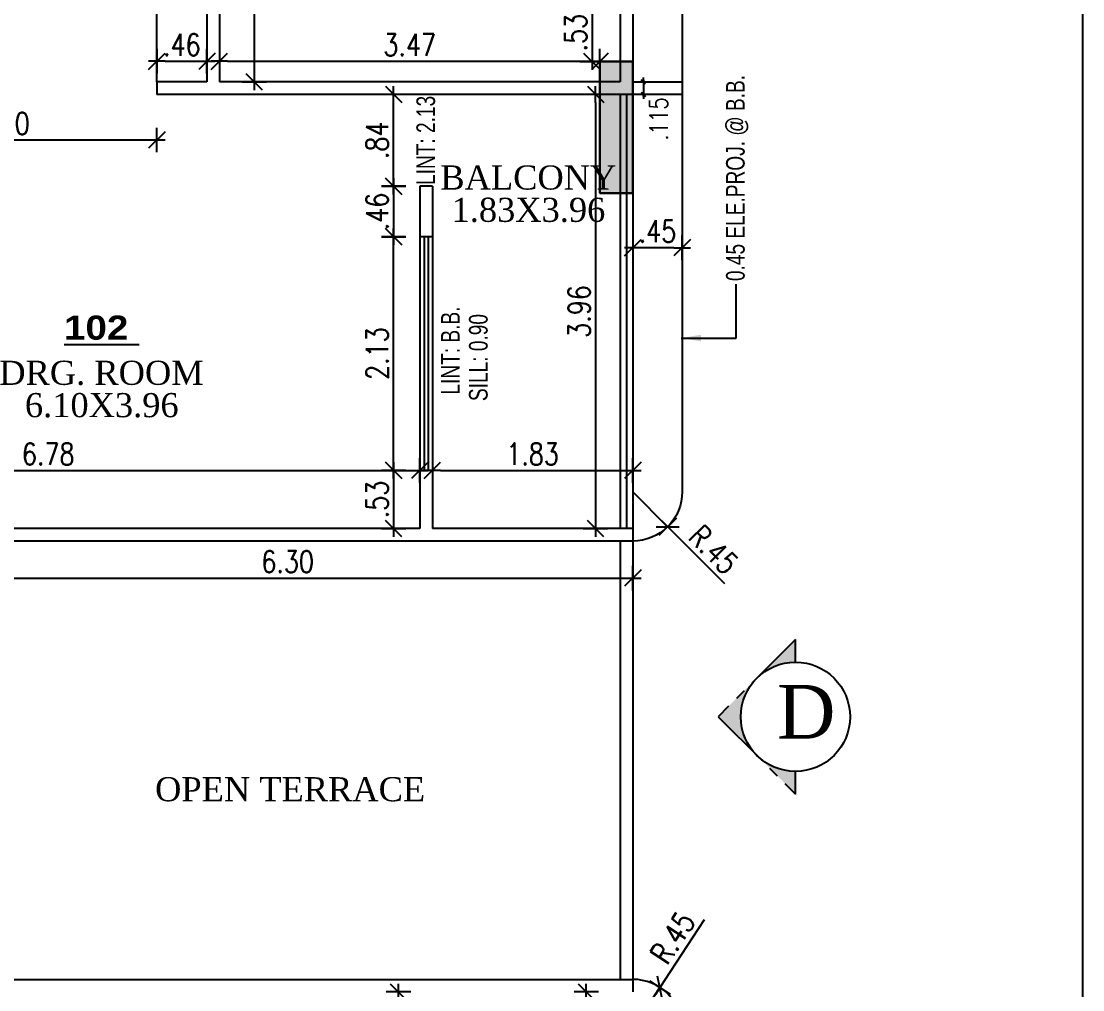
# Model space of a CAD drawing. Header units: inches. Extents: x 14331 to 14549, y 2557 to 2714.
# Drawn here: x 14402.83 to 14412.52, y 2592.51 to 2601.35 of the extents above; entities that cross this region are included whole.
import ezdxf
from ezdxf.enums import TextEntityAlignment as Align

# ---------------------------------------------------------------- set-up
doc = ezdxf.new("R2010")
doc.units = ezdxf.units.IN
doc.header["$LTSCALE"] = 0.25
doc.header["$MEASUREMENT"] = 0
doc.header["$PDMODE"] = 35
doc.linetypes.add('CENTER2', pattern=[1.125, 0.75, -0.125, 0.125, -0.125])
doc.linetypes.add('HIDDEN', pattern=[0.375, 0.25, -0.125])
for name, color, linetype in [('dimension', 7, 'Continuous'), ('edges', 1, 'Continuous'), ('SECLINE', 7, 'HIDDEN'), ('steel', 251, 'Continuous'), ('text-large', 7, 'Continuous'), ('wall', 7, 'Continuous'), ('walls', 7, 'Continuous'), ('windows', 96, 'Continuous'), ('WORK TEX', 6, 'Continuous'), ('WORKING DIM', 7, 'Continuous')]:
    doc.layers.add(name, color=color, linetype=linetype)
for name, color, linetype, lineweight in [('P-COL', 7, 'Continuous', 30), ('P-COLHAT', 8, 'Continuous', 25), ('UNIT NOMBER', 1, 'Continuous', 18)]:
    doc.layers.add(name, color=color, linetype=linetype, lineweight=lineweight)
doc.styles.add('ARIAL', font='TIMES_0.TTF')
doc.styles.add('ARL', font='swisscl_0.ttf')
doc.styles.add('B', font='ARIBLK_0.TTF')
doc.styles.add('romans', font='romans.shx', dxfattribs={"width": 0.8})
doc.dimstyles.new('121', dxfattribs={"dimscale": 0.1, "dimtxt": 1.65, "dimasz": 0.2, "dimexe": 0.03125, "dimexo": 0.25, "dimgap": 0.5, "dimtad": 1, "dimzin": 4, "dimdsep": 46, "dimtxsty": 'romans', "dimblk1": 'MINITICK', "dimblk2": 'MINITICK', "dimsah": 1, "dimcen": 1, "dimse1": 1, "dimse2": 1, "dimclrd": 252, "dimclre": 256, "dimclrt": 7, "dimadec": 3, "dimazin": 0, "dimtfac": 0.8, "dimtix": 1, "dimtmove": 2, "dimatfit": 3, "dimfxl": 0, "dimtolj": 1, "dimtzin": 3, "dimarcsym": 0})
doc.dimstyles.new('DFSGSG', dxfattribs={"dimtxt": 0.23, "dimasz": 0.18, "dimexe": 0.18, "dimexo": 0.0625, "dimgap": 0.09, "dimtad": 1, "dimzin": 0, "dimdsep": 46, "dimtxsty": 'ARIAL', "dimcen": 0.09, "dimse1": 1, "dimse2": 1, "dimaunit": 1, "dimadec": 0, "dimazin": 0, "dimtfac": 1, "dimtix": 1, "dimtofl": 0, "dimtmove": 0, "dimatfit": 3, "dimfxl": 0, "dimtolj": 1, "dimtzin": 0, "dimarcsym": 0})
doc.dimstyles.new('minitick-100', dxfattribs={"dimscale": 0.1, "dimtxt": 2, "dimasz": 0.75, "dimexe": 0.03125, "dimexo": 0.25, "dimgap": 0.5, "dimtad": 1, "dimzin": 4, "dimdsep": 46, "dimtxsty": 'romans', "dimblk1": 'MINITICK', "dimblk2": 'MINITICK', "dimsah": 1, "dimcen": 1, "dimse1": 1, "dimse2": 1, "dimclrd": 252, "dimclre": 256, "dimclrt": 256, "dimadec": 3, "dimazin": 0, "dimtfac": 0.8, "dimtix": 1, "dimtmove": 2, "dimatfit": 3, "dimfxl": 0, "dimtolj": 1, "dimtzin": 3, "dimarcsym": 0})

# ---------------------------------------------------------------- blocks, each defined once
blk = doc.blocks.new('BLC-A')
at = {"layer": 'P-COLHAT', "lineweight": 30}
blk.add_hatch(color=256, dxfattribs=at).paths.add_polyline_path([(14.6933, 11.9616), (14.3933, 11.9616), (14.3933, 10.7616), (14.6933, 10.7616)])
at = {"layer": 'P-COL'}
blk.add_lwpolyline([(14.6933, 11.9616), (14.3933, 11.9616), (14.3933, 10.7616), (14.6933, 10.7616)], close=True, dxfattribs=at)
blk = doc.blocks.new('MINITICK')
at = {"color": 7}
for p, q in [((0, -1.5), (0, 1.5)), ((1, 1), (-1, -1)), ((-1, 0), (1, 0))]:
    blk.add_line(p, q, dxfattribs=at)
blk = doc.blocks.new('*D153')
at = {"layer": 'Defpoints', "color": 0, "ltscale": 10, "transparency": 16777216}
for p in [(14406.4689, 2597.2519), (14399.6854, 2596.7208), (14406.4689, 2596.7208)]:
    blk.add_point(p, dxfattribs=at)
at = {"layer": 'dimension', "color": 252, "lineweight": -2, "ltscale": 10, "transparency": 16777216}
blk.add_line((14399.7604, 2597.2519), (14406.3939, 2597.2519), dxfattribs=at)
at = {"layer": 'dimension', "color": 252, "lineweight": -2, "ltscale": 10, "transparency": 16777216, "xscale": 0.07500000000000001, "yscale": 0.07500000000000001, "zscale": 0.07500000000000001, "rotation": 180}
blk.add_blockref('MINITICK', (14399.6854, 2597.2519), dxfattribs=at)
at = {"layer": 'dimension', "color": 252, "lineweight": -2, "ltscale": 10, "transparency": 16777216, "xscale": 0.07500000000000001, "yscale": 0.07500000000000001, "zscale": 0.07500000000000001}
blk.add_blockref('MINITICK', (14406.4689, 2597.2519), dxfattribs=at)
at = {"layer": 'dimension', "ltscale": 10, "transparency": 16777216, "insert": (14403.0772, 2597.4019), "char_height": 0.2, "attachment_point": 5, "style": 'romans'}
blk.add_mtext('\\A1;6.78', dxfattribs=at)
blk = doc.blocks.new('*D155')
at = {"layer": 'Defpoints', "color": 0, "ltscale": 10, "transparency": 16777216}
for p in [(14406.4689, 2597.2519), (14406.2298, 2596.7208), (14406.4689, 2596.7208)]:
    blk.add_point(p, dxfattribs=at)
at = {"layer": 'dimension', "color": 252, "lineweight": -2, "ltscale": 10, "transparency": 16777216}
blk.add_line((14406.2298, 2597.1769), (14406.2298, 2596.7958), dxfattribs=at)
at = {"layer": 'dimension', "color": 252, "lineweight": -2, "ltscale": 10, "transparency": 16777216, "xscale": 0.07500000000000001, "yscale": 0.07500000000000001, "zscale": 0.07500000000000001}
for p, rotation in [((14406.2298, 2597.2519), 90), ((14406.2298, 2596.7208), 270)]:
    blk.add_blockref('MINITICK', p, dxfattribs=dict(at, rotation=rotation))
at = {"layer": 'dimension', "ltscale": 10, "transparency": 16777216, "insert": (14406.0798, 2596.9864), "char_height": 0.2, "attachment_point": 5, "rotation": 90, "style": 'romans'}
blk.add_mtext('\\A1;.53', dxfattribs=at)
blk = doc.blocks.new('*D156')
at = {"layer": 'Defpoints', "color": 0, "ltscale": 10, "transparency": 16777216}
for p in [(14406.2298, 2599.3847), (14406.4689, 2599.3847), (14406.4689, 2597.2519)]:
    blk.add_point(p, dxfattribs=at)
at = {"layer": 'dimension', "color": 252, "lineweight": -2, "ltscale": 10, "transparency": 16777216}
blk.add_line((14406.2298, 2597.3269), (14406.2298, 2599.3097), dxfattribs=at)
at = {"layer": 'dimension', "color": 252, "lineweight": -2, "ltscale": 10, "transparency": 16777216, "xscale": 0.07500000000000001, "yscale": 0.07500000000000001, "zscale": 0.07500000000000001}
for p, rotation in [((14406.2298, 2599.3847), 90), ((14406.2298, 2597.2519), 270)]:
    blk.add_blockref('MINITICK', p, dxfattribs=dict(at, rotation=rotation))
at = {"layer": 'dimension', "ltscale": 10, "transparency": 16777216, "insert": (14406.0798, 2598.3183), "char_height": 0.2, "attachment_point": 5, "rotation": 90, "style": 'romans'}
blk.add_mtext('\\A1;2.13', dxfattribs=at)
blk = doc.blocks.new('*D157')
at = {"layer": 'Defpoints', "color": 0, "ltscale": 10, "transparency": 16777216}
for p in [(14406.4689, 2599.8458), (14406.2298, 2599.3847), (14406.4689, 2599.3847)]:
    blk.add_point(p, dxfattribs=at)
at = {"layer": 'dimension', "color": 252, "lineweight": -2, "ltscale": 10, "transparency": 16777216}
blk.add_line((14406.2298, 2599.7708), (14406.2298, 2599.4597), dxfattribs=at)
at = {"layer": 'dimension', "color": 252, "lineweight": -2, "ltscale": 10, "transparency": 16777216, "xscale": 0.07500000000000001, "yscale": 0.07500000000000001, "zscale": 0.07500000000000001}
for p, rotation in [((14406.2298, 2599.8458), 90), ((14406.2298, 2599.3847), 270)]:
    blk.add_blockref('MINITICK', p, dxfattribs=dict(at, rotation=rotation))
at = {"layer": 'dimension', "ltscale": 10, "transparency": 16777216, "insert": (14406.0798, 2599.6153), "char_height": 0.2, "attachment_point": 5, "rotation": 90, "style": 'romans'}
blk.add_mtext('\\A1;.46', dxfattribs=at)
blk = doc.blocks.new('*D158')
at = {"layer": 'Defpoints', "color": 0, "ltscale": 10, "transparency": 16777216}
for p in [(14406.2298, 2600.6842), (14406.5832, 2600.6842), (14406.5832, 2599.8458)]:
    blk.add_point(p, dxfattribs=at)
at = {"layer": 'dimension', "color": 252, "lineweight": -2, "ltscale": 10, "transparency": 16777216}
blk.add_line((14406.2298, 2599.9208), (14406.2298, 2600.6092), dxfattribs=at)
at = {"layer": 'dimension', "color": 252, "lineweight": -2, "ltscale": 10, "transparency": 16777216, "xscale": 0.07500000000000001, "yscale": 0.07500000000000001, "zscale": 0.07500000000000001}
for p, rotation in [((14406.2298, 2600.6842), 90), ((14406.2298, 2599.8458), 270)]:
    blk.add_blockref('MINITICK', p, dxfattribs=dict(at, rotation=rotation))
at = {"layer": 'dimension', "ltscale": 10, "transparency": 16777216, "insert": (14406.0798, 2600.265), "char_height": 0.2, "attachment_point": 5, "rotation": 90, "style": 'romans'}
blk.add_mtext('\\A1;.84', dxfattribs=at)
blk = doc.blocks.new('*D159')
at = {"layer": 'Defpoints', "color": 0, "ltscale": 10, "transparency": 16777216}
for p in [(14408.4125, 2597.2519), (14406.5832, 2596.7208), (14408.4125, 2596.7208)]:
    blk.add_point(p, dxfattribs=at)
at = {"layer": 'dimension', "color": 252, "lineweight": -2, "ltscale": 10, "transparency": 16777216}
blk.add_line((14406.6582, 2597.2519), (14408.3375, 2597.2519), dxfattribs=at)
at = {"layer": 'dimension', "color": 252, "lineweight": -2, "ltscale": 10, "transparency": 16777216, "xscale": 0.07500000000000001, "yscale": 0.07500000000000001, "zscale": 0.07500000000000001, "rotation": 180}
blk.add_blockref('MINITICK', (14406.5832, 2597.2519), dxfattribs=at)
at = {"layer": 'dimension', "color": 252, "lineweight": -2, "ltscale": 10, "transparency": 16777216, "xscale": 0.07500000000000001, "yscale": 0.07500000000000001, "zscale": 0.07500000000000001}
blk.add_blockref('MINITICK', (14408.4125, 2597.2519), dxfattribs=at)
at = {"layer": 'dimension', "ltscale": 10, "transparency": 16777216, "insert": (14407.4979, 2597.4019), "char_height": 0.2, "attachment_point": 5, "style": 'romans'}
blk.add_mtext('\\A1;1.83', dxfattribs=at)
blk = doc.blocks.new('*D160')
at = {"layer": 'Defpoints', "color": 0, "ltscale": 10, "transparency": 16777216}
for p in [(14407.8304, 2600.6842), (14407.8304, 2596.7208), (14408.073, 2596.7208)]:
    blk.add_point(p, dxfattribs=at)
at = {"layer": 'dimension', "color": 252, "lineweight": -2, "ltscale": 10, "transparency": 16777216}
blk.add_line((14408.073, 2600.6092), (14408.073, 2596.7958), dxfattribs=at)
at = {"layer": 'dimension', "color": 252, "lineweight": -2, "ltscale": 10, "transparency": 16777216, "xscale": 0.07500000000000001, "yscale": 0.07500000000000001, "zscale": 0.07500000000000001}
for p, rotation in [((14408.073, 2600.6842), 90), ((14408.073, 2596.7208), 270)]:
    blk.add_blockref('MINITICK', p, dxfattribs=dict(at, rotation=rotation))
at = {"layer": 'dimension', "ltscale": 10, "transparency": 16777216, "insert": (14407.923, 2598.7025), "char_height": 0.2, "attachment_point": 5, "rotation": 90, "style": 'romans'}
blk.add_mtext('\\A1;3.96', dxfattribs=at)
blk = doc.blocks.new('*D161')
at = {"layer": 'Defpoints', "color": 0, "ltscale": 10, "transparency": 16777216}
for p in [(14404.5253, 2600.9871), (14404.068, 2600.7986), (14404.5253, 2600.7986)]:
    blk.add_point(p, dxfattribs=at)
at = {"layer": 'dimension', "color": 252, "lineweight": -2, "ltscale": 10, "transparency": 16777216}
blk.add_line((14404.143, 2600.9871), (14404.4503, 2600.9871), dxfattribs=at)
at = {"layer": 'dimension', "color": 252, "lineweight": -2, "ltscale": 10, "transparency": 16777216, "xscale": 0.07500000000000001, "yscale": 0.07500000000000001, "zscale": 0.07500000000000001, "rotation": 180}
blk.add_blockref('MINITICK', (14404.068, 2600.9871), dxfattribs=at)
at = {"layer": 'dimension', "color": 252, "lineweight": -2, "ltscale": 10, "transparency": 16777216, "xscale": 0.07500000000000001, "yscale": 0.07500000000000001, "zscale": 0.07500000000000001}
blk.add_blockref('MINITICK', (14404.5253, 2600.9871), dxfattribs=at)
at = {"layer": 'dimension', "ltscale": 10, "transparency": 16777216, "insert": (14404.2967, 2601.1371), "char_height": 0.2, "attachment_point": 5, "style": 'romans'}
blk.add_mtext('\\A1;.46', dxfattribs=at)
blk = doc.blocks.new('*D162')
at = {"layer": 'Defpoints', "color": 0, "ltscale": 10, "transparency": 16777216}
for p in [(14408.1125, 2600.9871), (14404.6397, 2600.7986), (14408.1125, 2600.7986)]:
    blk.add_point(p, dxfattribs=at)
at = {"layer": 'dimension', "color": 252, "lineweight": -2, "ltscale": 10, "transparency": 16777216}
blk.add_line((14404.7147, 2600.9871), (14408.0375, 2600.9871), dxfattribs=at)
at = {"layer": 'dimension', "color": 252, "lineweight": -2, "ltscale": 10, "transparency": 16777216, "xscale": 0.07500000000000001, "yscale": 0.07500000000000001, "zscale": 0.07500000000000001, "rotation": 180}
blk.add_blockref('MINITICK', (14404.6397, 2600.9871), dxfattribs=at)
at = {"layer": 'dimension', "color": 252, "lineweight": -2, "ltscale": 10, "transparency": 16777216, "xscale": 0.07500000000000001, "yscale": 0.07500000000000001, "zscale": 0.07500000000000001}
blk.add_blockref('MINITICK', (14408.1125, 2600.9871), dxfattribs=at)
at = {"layer": 'dimension', "ltscale": 10, "transparency": 16777216, "insert": (14406.3761, 2601.1371), "char_height": 0.2, "attachment_point": 5, "style": 'romans'}
blk.add_mtext('\\A1;3.47', dxfattribs=at)
blk = doc.blocks.new('*D163')
at = {"layer": 'Defpoints', "color": 0, "ltscale": 10, "transparency": 16777216}
for p in [(14408.2982, 2601.5114), (14408.0413, 2600.9842), (14408.2982, 2600.9842)]:
    blk.add_point(p, dxfattribs=at)
at = {"layer": 'dimension', "color": 252, "lineweight": -2, "ltscale": 10, "transparency": 16777216}
blk.add_line((14408.0413, 2601.4364), (14408.0413, 2601.0592), dxfattribs=at)
at = {"layer": 'dimension', "color": 252, "lineweight": -2, "ltscale": 10, "transparency": 16777216, "xscale": 0.07500000000000001, "yscale": 0.07500000000000001, "zscale": 0.07500000000000001}
for p, rotation in [((14408.0413, 2601.5114), 90), ((14408.0413, 2600.9842), 270)]:
    blk.add_blockref('MINITICK', p, dxfattribs=dict(at, rotation=rotation))
at = {"layer": 'dimension', "ltscale": 10, "transparency": 16777216, "insert": (14407.8913, 2601.2478), "char_height": 0.2, "attachment_point": 5, "rotation": 90, "style": 'romans'}
blk.add_mtext('\\A1;.53', dxfattribs=at)
blk = doc.blocks.new('*D166')
at = {"layer": 'Defpoints', "color": 0, "ltscale": 10, "transparency": 16777216}
for p in [(14404.6397, 2603.1514), (14404.6397, 2600.7986), (14404.9576, 2600.7986)]:
    blk.add_point(p, dxfattribs=at)
at = {"layer": 'dimension', "color": 252, "lineweight": -2, "ltscale": 10, "transparency": 16777216}
blk.add_line((14404.9576, 2603.0764), (14404.9576, 2600.8736), dxfattribs=at)
at = {"layer": 'dimension', "color": 252, "lineweight": -2, "ltscale": 10, "transparency": 16777216, "xscale": 0.07500000000000001, "yscale": 0.07500000000000001, "zscale": 0.07500000000000001}
for p, rotation in [((14404.9576, 2603.1514), 90), ((14404.9576, 2600.7986), 270)]:
    blk.add_blockref('MINITICK', p, dxfattribs=dict(at, rotation=rotation))
at = {"layer": 'dimension', "ltscale": 10, "transparency": 16777216, "insert": (14404.8076, 2601.975), "char_height": 0.2, "attachment_point": 5, "rotation": 90, "style": 'romans'}
blk.add_mtext('\\A1;2.35', dxfattribs=at)
blk = doc.blocks.new('*D169')
at = {"layer": 'Defpoints', "color": 0, "ltscale": 10, "transparency": 16777216}
for p in [(14404.068, 2600.7986), (14401.2689, 2600.7414), (14404.068, 2600.2681)]:
    blk.add_point(p, dxfattribs=at)
at = {"layer": 'dimension', "color": 252, "lineweight": -2, "ltscale": 10, "transparency": 16777216}
blk.add_line((14401.3439, 2600.2681), (14403.993, 2600.2681), dxfattribs=at)
at = {"layer": 'dimension', "color": 252, "lineweight": -2, "ltscale": 10, "transparency": 16777216, "xscale": 0.07500000000000001, "yscale": 0.07500000000000001, "zscale": 0.07500000000000001, "rotation": 180}
blk.add_blockref('MINITICK', (14401.2689, 2600.2681), dxfattribs=at)
at = {"layer": 'dimension', "color": 252, "lineweight": -2, "ltscale": 10, "transparency": 16777216, "xscale": 0.07500000000000001, "yscale": 0.07500000000000001, "zscale": 0.07500000000000001}
blk.add_blockref('MINITICK', (14404.068, 2600.2681), dxfattribs=at)
at = {"layer": 'dimension', "ltscale": 10, "transparency": 16777216, "insert": (14402.6685, 2600.4181), "char_height": 0.2, "attachment_point": 5, "style": 'romans'}
blk.add_mtext('\\A1;2.80', dxfattribs=at)
blk = doc.blocks.new('*D181')
at = {"layer": 'Defpoints', "color": 0, "ltscale": 10, "transparency": 16777216}
for p in [(14408.4125, 2596.2689), (14402.1125, 2596.0732), (14408.4125, 2596.0732)]:
    blk.add_point(p, dxfattribs=at)
at = {"layer": 'dimension', "color": 252, "lineweight": -2, "ltscale": 10, "transparency": 16777216}
blk.add_line((14402.1875, 2596.2689), (14408.3375, 2596.2689), dxfattribs=at)
at = {"layer": 'dimension', "color": 252, "lineweight": -2, "ltscale": 10, "transparency": 16777216, "xscale": 0.07500000000000001, "yscale": 0.07500000000000001, "zscale": 0.07500000000000001, "rotation": 180}
blk.add_blockref('MINITICK', (14402.1125, 2596.2689), dxfattribs=at)
at = {"layer": 'dimension', "color": 252, "lineweight": -2, "ltscale": 10, "transparency": 16777216, "xscale": 0.07500000000000001, "yscale": 0.07500000000000001, "zscale": 0.07500000000000001}
blk.add_blockref('MINITICK', (14408.4125, 2596.2689), dxfattribs=at)
at = {"layer": 'dimension', "ltscale": 10, "transparency": 16777216, "insert": (14405.2625, 2596.4189), "char_height": 0.2, "attachment_point": 5, "style": 'romans'}
blk.add_mtext('\\A1;6.30', dxfattribs=at)
blk = doc.blocks.new('*D251')
at = {"layer": 'Defpoints', "color": 0, "ltscale": 10, "transparency": 16777216}
for p in [(14406.4689, 2592.4906), (14406.2732, 2592.0333), (14406.4689, 2592.0333)]:
    blk.add_point(p, dxfattribs=at)
at = {"layer": 'dimension', "color": 252, "lineweight": -2, "ltscale": 10, "transparency": 16777216}
blk.add_line((14406.2732, 2592.4156), (14406.2732, 2592.1083), dxfattribs=at)
at = {"layer": 'dimension', "color": 252, "lineweight": -2, "ltscale": 10, "transparency": 16777216, "xscale": 0.07500000000000001, "yscale": 0.07500000000000001, "zscale": 0.07500000000000001}
for p, rotation in [((14406.2732, 2592.4906), 90), ((14406.2732, 2592.0333), 270)]:
    blk.add_blockref('MINITICK', p, dxfattribs=dict(at, rotation=rotation))
at = {"layer": 'dimension', "ltscale": 10, "transparency": 16777216, "insert": (14406.1232, 2592.262), "char_height": 0.2, "attachment_point": 5, "rotation": 90, "style": 'romans'}
blk.add_mtext('\\A1;.46', dxfattribs=at)
blk = doc.blocks.new('*D256')
at = {"layer": 'Defpoints', "color": 0, "ltscale": 10, "transparency": 16777216}
for p in [(14407.8796, 2592.4906), (14407.8796, 2589.137), (14407.9881, 2589.137)]:
    blk.add_point(p, dxfattribs=at)
at = {"layer": 'dimension', "color": 252, "lineweight": -2, "ltscale": 10, "transparency": 16777216}
blk.add_line((14407.9881, 2592.4156), (14407.9881, 2589.212), dxfattribs=at)
at = {"layer": 'dimension', "color": 252, "lineweight": -2, "ltscale": 10, "transparency": 16777216, "xscale": 0.07500000000000001, "yscale": 0.07500000000000001, "zscale": 0.07500000000000001}
for p, rotation in [((14407.9881, 2592.4906), 90), ((14407.9881, 2589.137), 270)]:
    blk.add_blockref('MINITICK', p, dxfattribs=dict(at, rotation=rotation))
at = {"layer": 'dimension', "ltscale": 10, "transparency": 16777216, "insert": (14407.8381, 2590.8138), "char_height": 0.2, "attachment_point": 5, "rotation": 90, "style": 'romans'}
blk.add_mtext('\\A1;3.35', dxfattribs=at)
blk = doc.blocks.new('*D312')
at = {"layer": 'Defpoints', "color": 0, "ltscale": 10, "transparency": 16777216}
for p in [(14408.4125, 2599.5583), (14408.8625, 2599.5583), (14408.4125, 2599.2847)]:
    blk.add_point(p, dxfattribs=at)
at = {"layer": 'dimension', "color": 252, "lineweight": -2, "ltscale": 10, "transparency": 16777216}
blk.add_line((14408.7875, 2599.2847), (14408.4875, 2599.2847), dxfattribs=at)
at = {"layer": 'dimension', "color": 252, "lineweight": -2, "ltscale": 10, "transparency": 16777216, "xscale": 0.07500000000000001, "yscale": 0.07500000000000001, "zscale": 0.07500000000000001, "rotation": 180}
blk.add_blockref('MINITICK', (14408.4125, 2599.2847), dxfattribs=at)
at = {"layer": 'dimension', "color": 252, "lineweight": -2, "ltscale": 10, "transparency": 16777216, "xscale": 0.07500000000000001, "yscale": 0.07500000000000001, "zscale": 0.07500000000000001}
blk.add_blockref('MINITICK', (14408.8625, 2599.2847), dxfattribs=at)
at = {"layer": 'dimension', "ltscale": 10, "transparency": 16777216, "insert": (14408.6375, 2599.4347), "char_height": 0.2, "attachment_point": 5, "style": 'romans'}
blk.add_mtext('\\A1;.45', dxfattribs=at)
blk = doc.blocks.new('*D331')
at = {"layer": 'Defpoints', "color": 0, "transparency": 16777216}
for p in [(14408.485, 2600.7986), (14408.485, 2600.6842), (14408.5085, 2600.6842)]:
    blk.add_point(p, dxfattribs=at)
at = {"layer": 'WORKING DIM', "color": 252, "lineweight": -2, "transparency": 16777216}
for p, q in [((14408.5085, 2600.8186), (14408.5085, 2600.8386)), ((14408.5085, 2600.7986), (14408.5085, 2600.6842)), ((14408.5085, 2600.6642), (14408.5085, 2600.6442))]:
    blk.add_line(p, q, dxfattribs=at)
at = {"layer": 'WORKING DIM', "color": 252, "lineweight": -2, "transparency": 16777216, "xscale": 0.02, "yscale": 0.02, "zscale": 0.02}
for p, rotation in [((14408.5085, 2600.7986), 270), ((14408.5085, 2600.6842), 90)]:
    blk.add_blockref('MINITICK', p, dxfattribs=dict(at, rotation=rotation))
at = {"layer": 'WORKING DIM', "color": 7, "transparency": 16777216, "insert": (14408.6485, 2600.4593), "char_height": 0.165, "attachment_point": 5, "rotation": 90, "style": 'romans'}
blk.add_mtext('\\A1;.115', dxfattribs=at)
blk = doc.blocks.new('*D340')
at = {"layer": 'Defpoints', "color": 0, "ltscale": 10, "transparency": 16777216}
for p in [(14408.4125, 2597.0565), (14408.7302, 2596.7377)]:
    blk.add_point(p, dxfattribs=at)
at = {"layer": 'dimension', "color": 252, "lineweight": -2, "ltscale": 10, "transparency": 16777216}
for p, q in [((14408.4125, 2597.0565), (14408.7302, 2596.7377)), ((14409.2508, 2596.2152), (14408.7831, 2596.6846))]:
    blk.add_line(p, q, dxfattribs=at)
at = {"layer": 'dimension', "color": 252, "lineweight": -2, "ltscale": 10, "transparency": 16777216, "xscale": 0.07500000000000001, "yscale": 0.07500000000000001, "zscale": 0.07500000000000001, "rotation": 134.8988315078045}
blk.add_blockref('MINITICK', (14408.7302, 2596.7377), dxfattribs=at)
at = {"layer": 'dimension', "ltscale": 10, "transparency": 16777216, "insert": (14409.1497, 2596.5292), "char_height": 0.2, "attachment_point": 5, "rotation": 314.89883, "style": 'romans'}
blk.add_mtext('\\A1;R.45', dxfattribs=at)
blk = doc.blocks.new('*D341')
at = {"layer": 'Defpoints', "color": 0, "ltscale": 10, "transparency": 16777216}
for p in [(14408.6591, 2592.5314), (14408.4125, 2592.155)]:
    blk.add_point(p, dxfattribs=at)
at = {"layer": 'dimension', "color": 252, "lineweight": -2, "ltscale": 10, "transparency": 16777216}
for p, q in [((14409.0634, 2593.1483), (14408.7002, 2592.5941)), ((14408.4125, 2592.155), (14408.6591, 2592.5314))]:
    blk.add_line(p, q, dxfattribs=at)
at = {"layer": 'dimension', "color": 252, "lineweight": -2, "ltscale": 10, "transparency": 16777216, "xscale": 0.07500000000000001, "yscale": 0.07500000000000001, "zscale": 0.07500000000000001, "rotation": 236.7673057666564}
blk.add_blockref('MINITICK', (14408.6591, 2592.5314), dxfattribs=at)
at = {"layer": 'dimension', "ltscale": 10, "transparency": 16777216, "insert": (14408.7769, 2592.9848), "char_height": 0.2, "attachment_point": 5, "rotation": 56.76731, "style": 'romans'}
blk.add_mtext('\\A1;R.45', dxfattribs=at)

msp = doc.modelspace()

# ---------------------------------------------------------------- hatches: boundary and pattern name
at = {"layer": 'SECLINE'}
h = msp.add_hatch(color=254, dxfattribs=at)
h.paths.add_polyline_path([(14409.8965, 2595.7082), (14409.5437, 2595.3554, -0.198912), (14409.8965, 2595.5015)])
h.paths.add_polyline_path([(14409.5437, 2595.3554), (14409.191, 2595.0027), (14409.5438, 2594.65, -0.198912), (14409.3976, 2595.0027, -0.198912)])
h.paths.add_polyline_path([(14409.8965, 2594.5039, -0.198912), (14409.5438, 2594.65), (14409.8965, 2594.2973)])

# ---------------------------------------------------------------- linework, layer by layer
at = {"layer": 'edges', "ltscale": 0.4}
for points in [[(14398.4278, 2610.9358, -0.414214), (14398.8778, 2611.3858), (14408.4125, 2611.3858, -0.414214), (14408.8625, 2610.9358), (14408.8625, 2597.0565, -0.414214), (14408.4125, 2596.6065)], [(14398.4278, 2579.4952, 0.414214), (14398.8778, 2579.0452), (14408.4125, 2579.0452, 0.414214), (14408.8625, 2579.4952), (14408.8625, 2592.155, 0.414214), (14408.4125, 2592.605)]]:
    msp.add_lwpolyline(points, format="xyb", dxfattribs=at)
msp.add_lwpolyline([(14408.4125, 2600.7986), (14408.8625, 2600.7986), (14408.8625, 2600.6842), (14408.4125, 2600.6842)], dxfattribs=at)
at = {"layer": 'SECLINE', "linetype": 'CENTER2', "ltscale": 3}
msp.add_lwpolyline([(14409.8965, 2595.5015), (14409.8965, 2595.7082), (14409.191, 2595.0027), (14409.8965, 2594.2973), (14409.8965, 2594.5039)], dxfattribs=at)
at = {"layer": 'SECLINE', "linetype": 'Continuous', "ltscale": 3}
msp.add_circle((14409.8965, 2595.0027), 0.4988, dxfattribs=at)
at = {"layer": 'steel'}
for p, q in [((14408.2982, 2600.6842), (14408.2982, 2596.7208)), ((14408.3554, 2600.6842), (14408.3554, 2596.7208)), ((14408.4125, 2600.6842), (14408.4125, 2596.7208))]:
    msp.add_line(p, q, dxfattribs=at)
at = {"layer": 'text-large', "ltscale": 10}
msp.add_line((14404.068, 2600.7986), (14404.068, 2603.1514), dxfattribs=at)
at = {"layer": 'wall'}
for p, q in [((14408.4125, 2596.6065), (14408.4125, 2596.6065)), ((14399.6821, 2592.605), (14408.4125, 2592.605)), ((14408.4125, 2592.605), (14408.4125, 2592.4906)), ((14408.4125, 2592.605), (14408.4125, 2592.605))]:
    msp.add_line(p, q, dxfattribs=at)
msp.add_lwpolyline([(14412.5187, 2613.9331), (14382.8187, 2613.9331), (14382.8187, 2571.9331), (14412.5187, 2571.9331)], close=True, dxfattribs=at)
at = {"layer": 'walls', "linetype": 'Continuous'}
for p, q in [((14404.5253, 2603.1514), (14404.5253, 2600.7986)), ((14404.6397, 2603.1514), (14404.6397, 2600.7986)), ((14408.2982, 2601.5114), (14408.2982, 2600.7986)), ((14408.4125, 2601.5114), (14408.4125, 2600.6842)), ((14404.5253, 2600.7986), (14404.068, 2600.7986)), ((14404.068, 2600.7986), (14404.068, 2600.6842)), ((14408.2982, 2600.7986), (14404.6397, 2600.7986)), ((14408.4125, 2600.6842), (14404.068, 2600.6842)), ((14406.4689, 2599.8458), (14406.4689, 2599.3847)), ((14406.5832, 2599.8458), (14406.4689, 2599.8458)), ((14406.5832, 2599.8458), (14406.5832, 2599.3847)), ((14406.5832, 2599.3847), (14406.4689, 2599.3847)), ((14406.4689, 2597.2519), (14406.4689, 2596.7208)), ((14406.5832, 2597.2519), (14406.4689, 2597.2519)), ((14406.5832, 2597.2519), (14406.5832, 2596.7208)), ((14406.4689, 2596.7208), (14399.6854, 2596.7208)), ((14408.4125, 2596.7208), (14406.5832, 2596.7208)), ((14408.4125, 2596.7208), (14408.4125, 2596.6065)), ((14408.4125, 2596.6065), (14399.6854, 2596.6065))]:
    msp.add_line(p, q, dxfattribs=at)
at = {"layer": 'walls', "ltscale": 10}
for p, q in [((14408.2975, 2596.6065), (14408.2975, 2592.605)), ((14408.4125, 2596.6065), (14408.4125, 2592.605))]:
    msp.add_line(p, q, dxfattribs=at)
at = {"layer": 'windows', "linetype": 'Continuous'}
for p, q in [((14406.4689, 2599.3847), (14406.4689, 2597.2519)), ((14406.507, 2599.3847), (14406.507, 2597.2519)), ((14406.5451, 2599.3847), (14406.5451, 2597.2519)), ((14406.5832, 2599.3847), (14406.5832, 2597.2519))]:
    msp.add_line(p, q, dxfattribs=at)

# ---------------------------------------------------------------- block references
at = {"layer": 'P-COLHAT'}
msp.add_blockref('BLC-A', (14393.7192, 2589.0226), dxfattribs=at)

# ---------------------------------------------------------------- texts
at = {"layer": 'SECLINE', "color": 7, "style": 'ARIAL'}
msp.add_text('D', height=0.4903, rotation=0.00087, dxfattribs=at).set_placement((14409.727, 2594.8032))
at = {"layer": 'text-large', "style": 'ARIAL'}
for s, p in [('BALCONY', (14407.459, 2599.9259)), ('1.83X3.96', (14407.4599, 2599.6308)), ('DRG. ROOM', (14403.563, 2598.1429)), ('6.10X3.96', (14403.5661, 2597.8478)), ('OPEN TERRACE ', (14405.3264, 2594.3414))]:
    msp.add_text(s, height=0.22, dxfattribs=at).set_placement(p, align=Align.MIDDLE_CENTER)
at = {"layer": 'UNIT NOMBER', "lineweight": -3, "style": 'B'}
msp.add_text('%%U102 ', height=0.22, dxfattribs=at).set_placement((14403.5637, 2598.5551), align=Align.MIDDLE_CENTER)
at = {"layer": 'WORK TEX', "style": 'ARL'}
for s, p in [('0.45 ELE.PROJ. @ B.B.', (14409.348, 2599.9212)), ('LINT: 2.13', (14406.5225, 2600.2644)), ('LINT: B.B.', (14406.7475, 2598.346)), ('SILL: 0.90', (14407.0022, 2598.2821))]:
    msp.add_text(s, height=0.17, rotation=90, dxfattribs=at).set_placement(p, align=Align.MIDDLE_CENTER)

# ---------------------------------------------------------------- dimensions: what is measured, and where the dimension line sits
at = {"layer": 'dimension', "ltscale": 10}
for base, p1, p2, picture, middle in [((14404.9576, 2600.7986), (14404.6397, 2603.1514), (14404.6397, 2600.7986), '*D166', (14404.8076, 2601.975)), ((14408.0413, 2600.9842), (14408.2982, 2601.5114), (14408.2982, 2600.9842), '*D163', (14407.8913, 2601.2478)), ((14406.2298, 2600.6842), (14406.5832, 2599.8458), (14406.5832, 2600.6842), '*D158', (14406.0798, 2600.265)), ((14408.073, 2596.7208), (14407.8304, 2600.6842), (14407.8304, 2596.7208), '*D160', (14407.923, 2598.7025)), ((14406.2298, 2599.3847), (14406.4689, 2599.8458), (14406.4689, 2599.3847), '*D157', (14406.0798, 2599.6153)), ((14406.2298, 2599.3847), (14406.4689, 2597.2519), (14406.4689, 2599.3847), '*D156', (14406.0798, 2598.3183)), ((14406.2298, 2596.7208), (14406.4689, 2597.2519), (14406.4689, 2596.7208), '*D155', (14406.0798, 2596.9864)), ((14406.2732, 2592.0333), (14406.4689, 2592.4906), (14406.4689, 2592.0333), '*D251', (14406.1232, 2592.262)), ((14407.9881, 2589.137), (14407.8796, 2592.4906), (14407.8796, 2589.137), '*D256', (14407.8381, 2590.8138))]:
    dim = msp.add_linear_dim(base=base, p1=p1, p2=p2, angle=90, dimstyle='minitick-100', dxfattribs=at)
    dim.commit()
    dim.dimension.update_dxf_attribs({"geometry": picture, "text_midpoint": middle})
for base, p1, p2, picture, middle in [((14404.5253, 2600.9871), (14404.068, 2600.7986), (14404.5253, 2600.7986), '*D161', (14404.2967, 2601.1371)), ((14408.1125, 2600.9871), (14404.6397, 2600.7986), (14408.1125, 2600.7986), '*D162', (14406.3761, 2601.1371)), ((14404.068, 2600.2681), (14401.2689, 2600.7414), (14404.068, 2600.7986), '*D169', (14402.6685, 2600.4181)), ((14408.4125, 2599.2847), (14408.8625, 2599.5583), (14408.4125, 2599.5583), '*D312', (14408.6375, 2599.4347)), ((14406.4689, 2597.2519), (14399.6854, 2596.7208), (14406.4689, 2596.7208), '*D153', (14403.0772, 2597.4019)), ((14408.4125, 2597.2519), (14406.5832, 2596.7208), (14408.4125, 2596.7208), '*D159', (14407.4979, 2597.4019)), ((14408.4125, 2596.2689), (14402.1125, 2596.0732), (14408.4125, 2596.0732), '*D181', (14405.2625, 2596.4189))]:
    dim = msp.add_linear_dim(base=base, p1=p1, p2=p2, dimstyle='minitick-100', dxfattribs=at)
    dim.commit()
    dim.dimension.update_dxf_attribs({"geometry": picture, "text_midpoint": middle})
for center, mpoint, picture, middle in [((14408.4125, 2597.0565), (14408.7302, 2596.7377), '*D340', (14409.1497, 2596.5292)), ((14408.4125, 2592.155), (14408.6591, 2592.5314), '*D341', (14408.7769, 2592.9848))]:
    dim = msp.add_radius_dim(center=center, mpoint=mpoint, dimstyle='minitick-100', dxfattribs=at)
    dim.commit()
    dim.dimension.update_dxf_attribs({"geometry": picture, "text_midpoint": middle})
at = {"layer": 'WORKING DIM'}
dim = msp.add_linear_dim(base=(14408.5085, 2600.6842), p1=(14408.485, 2600.7986), p2=(14408.485, 2600.6842), angle=270, text='.115', dimstyle='121', override={"dimfxl": 0.18, "dimfxlon": 1}, dxfattribs=at)
dim.commit()
dim.dimension.update_dxf_attribs({"geometry": '*D331', "text_midpoint": (14408.6485, 2600.4593), "dimtype": 160})

# ---------------------------------------------------------------- leaders
at = {"layer": 'wall'}
msp.add_leader([(14408.8538, 2598.46), (14409.356, 2598.46), (14409.356, 2598.9508)], dimstyle='DFSGSG', override={"dimgap": 0.09, "dimtad": 0, "dimarcsym": 1}, dxfattribs=at)

doc.saveas('drawing.dxf')
